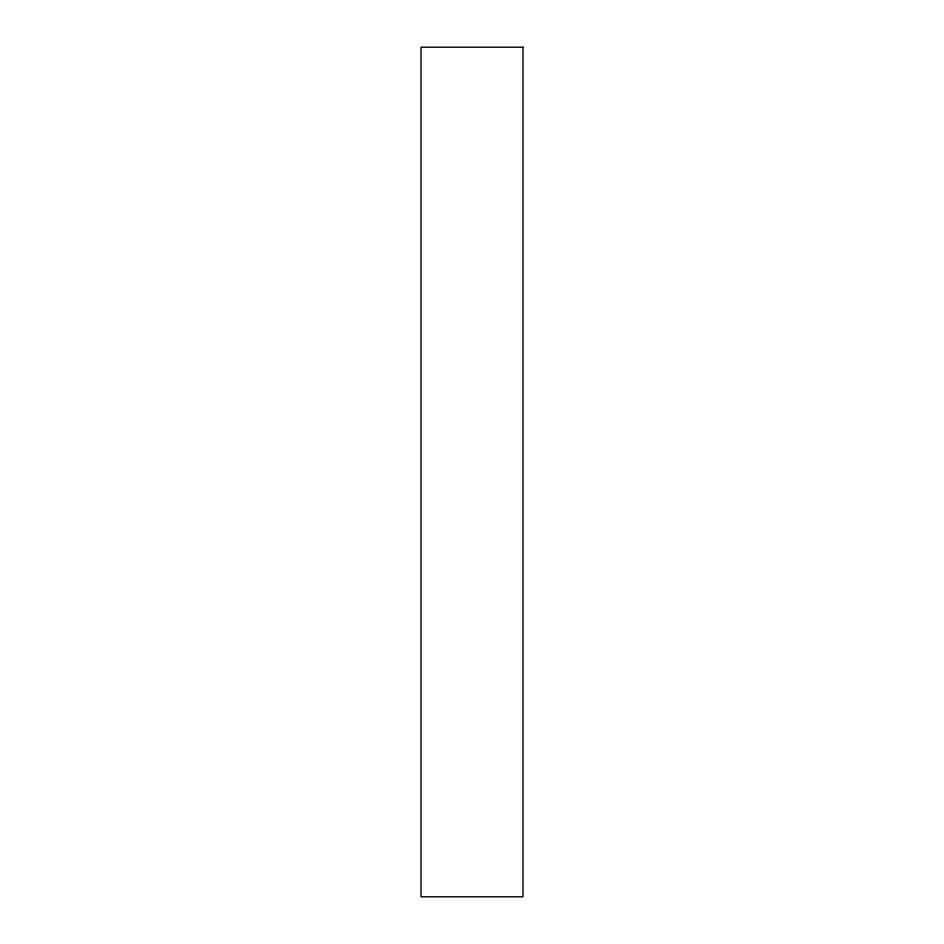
<?xml version="1.0" encoding="UTF-8"?>
<svg xmlns="http://www.w3.org/2000/svg" width="944" height="944" viewBox="0 0 944 944"><rect width="100%" height="100%" fill="white"/><g stroke="black" fill="none" stroke-linecap="round" stroke-linejoin="round"><path stroke-width="1.42" d="M522.976 47.2L421.024 47.2L421.024 896.8L522.976 896.8L522.976 47.2"/></g></svg>
